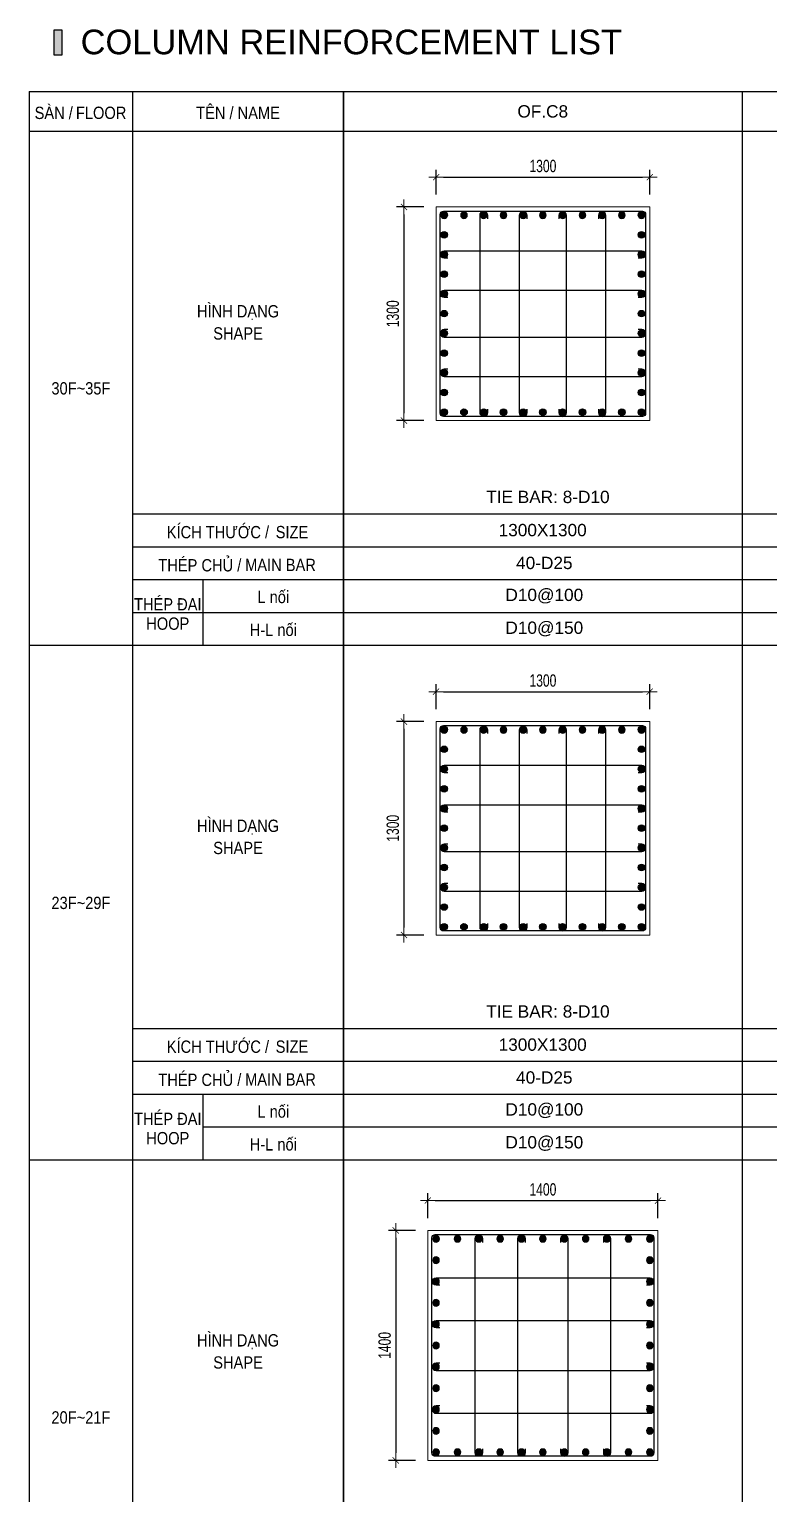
# Model space of a CAD drawing. Header units: millimetres. Extents: x 61878 to 380960, y -19809 to 191918.
# Drawn here: x 363365 to 367864, y 93668 to 102584 of the extents above; entities that cross this region are included whole.
import ezdxf
from ezdxf.enums import TextEntityAlignment as Align

# ---------------------------------------------------------------- set-up
doc = ezdxf.new("R2010")
doc.units = ezdxf.units.MM
doc.linetypes.add('CENTER2', pattern=[1.125, 0.75, -0.125, 0.125, -0.125])
doc.layers.get('Defpoints').update_dxf_attribs({"color": 151, "lineweight": 9})
for name, color, linetype in [('2', 2, 'Continuous'), ('CEN', 1, 'CENTER2'), ('STL', 3, 'Continuous'), ('TIT1', 3, 'Continuous'), ('TXT', 3, 'Continuous')]:
    doc.layers.add(name, color=color, linetype=linetype)
for name, color, linetype, lineweight in [('NDC_S_CONTINUOUS', 3, 'Continuous', 20), ('NDC_S_DIM', 1, 'Continuous', 15), ('NDC_S_VN TEXT', 7, 'Continuous', 20)]:
    doc.layers.add(name, color=color, linetype=linetype, lineweight=lineweight)
doc.styles.add('ARIAL', font='arial.ttf', dxfattribs={"width": 0.8})
doc.styles.add('NDC_ARIAL', font='arial.ttf', dxfattribs={"width": 0.85})
doc.styles.add('NDC_DIM', font='', dxfattribs={"width": 0.75})
doc.styles.get('NDC_DIM').set_extended_font_data('Dotum')
doc.dimstyles.new('NDC_dim_30', dxfattribs={"dimscale": 30, "dimtxt": 2.5, "dimasz": 1.5, "dimexe": 1.5, "dimexo": 2.5, "dimgap": 1, "dimtad": 1, "dimdec": 0, "dimzin": 0, "dimdsep": 46, "dimtxsty": 'NDC_DIM', "dimblk": 'DIMMARK', "dimcen": 0.09, "dimdle": 1.2, "dimclrd": 1, "dimclre": 1, "dimclrt": 3, "dimadec": 0, "dimazin": 0, "dimtfac": 1, "dimtdec": 0, "dimtix": 1, "dimtofl": 0, "dimtmove": 0, "dimatfit": 3, "dimfxl": 8, "dimfxlon": 1, "dimtolj": 1, "dimtzin": 0, "dimarcsym": 0})

# ---------------------------------------------------------------- blocks, each defined once
blk = doc.blocks.new('DIMMARK')
at = {"layer": 'NDC_S_DIM', "color": 1}
blk.add_line((-1.5, 0), (1, 0), dxfattribs=at)
at = {"layer": 'NDC_S_DIM', "color": 2, "const_width": 0.1}
blk.add_lwpolyline([(-0.42, -0.42), (0.42, 0.42)], dxfattribs=at)
blk = doc.blocks.new('*D1479')
at = {"layer": 'Defpoints', "color": 0, "ltscale": 40, "transparency": 16777216}
for p in [(367190, 95452.8), (365790, 95271.2), (367190, 95271.2)]:
    blk.add_point(p, dxfattribs=at)
at = {"layer": 'NDC_S_DIM', "color": 1, "lineweight": -2, "ltscale": 40, "transparency": 16777216}
for p, q in [((365790, 95346.2), (365790, 95497.8)), ((367190, 95346.2), (367190, 95497.8)), ((365835, 95452.8), (367145, 95452.8))]:
    blk.add_line(p, q, dxfattribs=at)
at = {"layer": 'NDC_S_DIM', "color": 1, "lineweight": -2, "ltscale": 40, "transparency": 16777216, "xscale": 45, "yscale": 45, "zscale": 45, "rotation": 180}
blk.add_blockref('DIMMARK', (365790, 95452.8), dxfattribs=at)
at = {"layer": 'NDC_S_DIM', "color": 1, "lineweight": -2, "ltscale": 40, "transparency": 16777216, "xscale": 45, "yscale": 45, "zscale": 45}
blk.add_blockref('DIMMARK', (367190, 95452.8), dxfattribs=at)
at = {"layer": 'NDC_S_DIM', "color": 3, "ltscale": 40, "transparency": 16777216, "insert": (366490, 95520.4), "char_height": 75, "attachment_point": 5, "style": 'NDC_DIM'}
blk.add_mtext('\\A1;1400', dxfattribs=at)
blk = doc.blocks.new('*D1480')
at = {"layer": 'Defpoints', "color": 0, "ltscale": 40, "transparency": 16777216}
for p in [(365790, 95271.2), (365594.6, 93871.2), (365790, 93871.2)]:
    blk.add_point(p, dxfattribs=at)
at = {"layer": 'NDC_S_DIM', "color": 1, "lineweight": -2, "ltscale": 40, "transparency": 16777216}
for p, q in [((365715, 95271.2), (365549.6, 95271.2)), ((365594.6, 95226.2), (365594.6, 93916.2)), ((365715, 93871.2), (365549.6, 93871.2))]:
    blk.add_line(p, q, dxfattribs=at)
at = {"layer": 'NDC_S_DIM', "color": 1, "lineweight": -2, "ltscale": 40, "transparency": 16777216, "xscale": 45, "yscale": 45, "zscale": 45}
for p, rotation in [((365594.6, 95271.2), 90), ((365594.6, 93871.2), 270)]:
    blk.add_blockref('DIMMARK', p, dxfattribs=dict(at, rotation=rotation))
at = {"layer": 'NDC_S_DIM', "color": 3, "ltscale": 40, "transparency": 16777216, "insert": (365527.1, 94571.2), "char_height": 75, "attachment_point": 5, "rotation": 90, "style": 'NDC_DIM'}
blk.add_mtext('\\A1;1400', dxfattribs=at)
blk = doc.blocks.new('8')
at = {"layer": '2'}
blk.add_hatch(color=256, dxfattribs=at).paths.add_polyline_path([(20, 0, 0.386127), (1.9, 19.9), (-1.9, 19.9, 0.386127), (-20, 0, 1)])
blk.add_circle((0, 0), 20, dxfattribs=at)
blk = doc.blocks.new('5')
at = {"layer": 'CEN', "rotation": 180}
blk.add_blockref('8', (0, 0), dxfattribs=at)
blk = doc.blocks.new('*U1455')
at = {"layer": 'STL', "xscale": -1, "rotation": 270}
blk.add_blockref('5', (0, 0), dxfattribs=at)
blk = doc.blocks.new('*U1456')
at = {"layer": 'NDC_S_DIM', "color": 0, "linetype": 'ByBlock', "lineweight": -2, "transparency": 16777216}
for p in [(306343.8, 79984.3), (306473.8, 79984.3), (306603.8, 79984.3), (306733.9, 79984.3), (306863.9, 79984.3), (306994, 79984.3), (307124, 79984.3), (307254.1, 79984.3), (307384.1, 79984.3), (307514.2, 79984.3), (307644.2, 79984.3)]:
    blk.add_blockref('*U1455', p, dxfattribs=at)
blk = doc.blocks.new('*U1457')
at = {"layer": 'STL', "xscale": -1, "rotation": 270}
blk.add_blockref('5', (0, 0), dxfattribs=at)
blk = doc.blocks.new('*U1458')
at = {"layer": 'NDC_S_DIM', "color": 0, "linetype": 'ByBlock', "lineweight": -2, "transparency": 16777216}
for p in [(306343.8, 79984.3), (306473.8, 79984.3), (306603.8, 79984.3), (306733.9, 79984.3), (306863.9, 79984.3), (306994, 79984.3), (307124, 79984.3), (307254.1, 79984.3), (307384.1, 79984.3), (307514.2, 79984.3), (307644.2, 79984.3)]:
    blk.add_blockref('*U1457', p, dxfattribs=at)
blk = doc.blocks.new('*U1459')
at = {"layer": 'STL', "xscale": -1, "rotation": 270}
blk.add_blockref('5', (0, 0), dxfattribs=at)
blk = doc.blocks.new('*U1460')
at = {"layer": 'NDC_S_DIM', "color": 0, "linetype": 'ByBlock', "lineweight": -2, "transparency": 16777216}
for p in [(306343.8, 79984.3), (306473.8, 79984.3), (306603.8, 79984.3), (306733.9, 79984.3), (306863.9, 79984.3), (306994, 79984.3), (307124, 79984.3), (307254.1, 79984.3), (307384.1, 79984.3), (307514.2, 79984.3), (307644.2, 79984.3)]:
    blk.add_blockref('*U1459', p, dxfattribs=at)
blk = doc.blocks.new('*U1461')
at = {"layer": 'STL', "xscale": -1, "rotation": 270}
blk.add_blockref('5', (0, 0), dxfattribs=at)
blk = doc.blocks.new('*U1462')
at = {"layer": 'NDC_S_DIM', "color": 0, "linetype": 'ByBlock', "lineweight": -2, "transparency": 16777216}
for p in [(306343.8, 79984.3), (306473.8, 79984.3), (306603.8, 79984.3), (306733.9, 79984.3), (306863.9, 79984.3), (306994, 79984.3), (307124, 79984.3), (307254.1, 79984.3), (307384.1, 79984.3), (307514.2, 79984.3), (307644.2, 79984.3)]:
    blk.add_blockref('*U1461', p, dxfattribs=at)
blk = doc.blocks.new('*D1475')
at = {"layer": 'Defpoints', "color": 0, "ltscale": 40, "transparency": 16777216}
for p in [(367140, 98551.2), (365840, 98369.6), (367140, 98369.6)]:
    blk.add_point(p, dxfattribs=at)
at = {"layer": 'NDC_S_DIM', "color": 1, "lineweight": -2, "ltscale": 40, "transparency": 16777216}
for p, q in [((365840, 98444.6), (365840, 98596.2)), ((365885, 98551.2), (367095, 98551.2)), ((367140, 98444.6), (367140, 98596.2))]:
    blk.add_line(p, q, dxfattribs=at)
at = {"layer": 'NDC_S_DIM', "color": 1, "lineweight": -2, "ltscale": 40, "transparency": 16777216, "xscale": 45, "yscale": 45, "zscale": 45, "rotation": 180}
blk.add_blockref('DIMMARK', (365840, 98551.2), dxfattribs=at)
at = {"layer": 'NDC_S_DIM', "color": 1, "lineweight": -2, "ltscale": 40, "transparency": 16777216, "xscale": 45, "yscale": 45, "zscale": 45}
blk.add_blockref('DIMMARK', (367140, 98551.2), dxfattribs=at)
at = {"layer": 'NDC_S_DIM', "color": 3, "ltscale": 40, "transparency": 16777216, "insert": (366490, 98618.7), "char_height": 75, "attachment_point": 5, "style": 'NDC_DIM'}
blk.add_mtext('\\A1;1300', dxfattribs=at)
blk = doc.blocks.new('*D1476')
at = {"layer": 'Defpoints', "color": 0, "ltscale": 40, "transparency": 16777216}
for p in [(365840, 98369.6), (365644.6, 97069.6), (365840, 97069.6)]:
    blk.add_point(p, dxfattribs=at)
at = {"layer": 'NDC_S_DIM', "color": 1, "lineweight": -2, "ltscale": 40, "transparency": 16777216}
for p, q in [((365765, 98369.6), (365599.6, 98369.6)), ((365644.6, 98324.6), (365644.6, 97114.6)), ((365765, 97069.6), (365599.6, 97069.6))]:
    blk.add_line(p, q, dxfattribs=at)
at = {"layer": 'NDC_S_DIM', "color": 1, "lineweight": -2, "ltscale": 40, "transparency": 16777216, "xscale": 45, "yscale": 45, "zscale": 45}
for p, rotation in [((365644.6, 98369.6), 90), ((365644.6, 97069.6), 270)]:
    blk.add_blockref('DIMMARK', p, dxfattribs=dict(at, rotation=rotation))
at = {"layer": 'NDC_S_DIM', "color": 3, "ltscale": 40, "transparency": 16777216, "insert": (365577.1, 97719.6), "char_height": 75, "attachment_point": 5, "rotation": 90, "style": 'NDC_DIM'}
blk.add_mtext('\\A1;1300', dxfattribs=at)
blk = doc.blocks.new('*U1435')
at = {"layer": 'STL', "xscale": -1, "rotation": 270}
blk.add_blockref('5', (0, 0), dxfattribs=at)
blk = doc.blocks.new('*U1436')
at = {"layer": 'NDC_S_DIM', "color": 0, "linetype": 'ByBlock', "lineweight": -2, "transparency": 16777216}
for p in [(308919.8, 95186.4), (309039.9, 95186.4), (309159.9, 95186.4), (309280, 95186.4), (309400, 95186.4), (309520.1, 95186.4), (309640.1, 95186.4), (309760.2, 95186.4), (309880.2, 95186.4), (310000.3, 95186.4), (310120.3, 95186.4)]:
    blk.add_blockref('*U1435', p, dxfattribs=at)
blk = doc.blocks.new('*U1437')
at = {"layer": 'STL', "xscale": -1, "rotation": 270}
blk.add_blockref('5', (0, 0), dxfattribs=at)
blk = doc.blocks.new('*U1438')
at = {"layer": 'NDC_S_DIM', "color": 0, "linetype": 'ByBlock', "lineweight": -2, "transparency": 16777216}
for p in [(308919.8, 95186.4), (309039.9, 95186.4), (309159.9, 95186.4), (309280, 95186.4), (309400, 95186.4), (309520.1, 95186.4), (309640.1, 95186.4), (309760.2, 95186.4), (309880.2, 95186.4), (310000.3, 95186.4), (310120.3, 95186.4)]:
    blk.add_blockref('*U1437', p, dxfattribs=at)
blk = doc.blocks.new('*U1451')
at = {"layer": 'STL', "xscale": -1, "rotation": 270}
blk.add_blockref('5', (0, 0), dxfattribs=at)
blk = doc.blocks.new('*U1452')
at = {"layer": 'NDC_S_DIM', "color": 0, "linetype": 'ByBlock', "lineweight": -2, "transparency": 16777216}
for p in [(308919.8, 95186.4), (309039.9, 95186.4), (309159.9, 95186.4), (309280, 95186.4), (309400, 95186.4), (309520.1, 95186.4), (309640.1, 95186.4), (309760.2, 95186.4), (309880.2, 95186.4), (310000.3, 95186.4), (310120.3, 95186.4)]:
    blk.add_blockref('*U1451', p, dxfattribs=at)
blk = doc.blocks.new('*U1453')
at = {"layer": 'STL', "xscale": -1, "rotation": 270}
blk.add_blockref('5', (0, 0), dxfattribs=at)
blk = doc.blocks.new('*U1454')
at = {"layer": 'NDC_S_DIM', "color": 0, "linetype": 'ByBlock', "lineweight": -2, "transparency": 16777216}
for p in [(308919.8, 95186.4), (309039.9, 95186.4), (309159.9, 95186.4), (309280, 95186.4), (309400, 95186.4), (309520.1, 95186.4), (309640.1, 95186.4), (309760.2, 95186.4), (309880.2, 95186.4), (310000.3, 95186.4), (310120.3, 95186.4)]:
    blk.add_blockref('*U1453', p, dxfattribs=at)
blk = doc.blocks.new('*D1477')
at = {"layer": 'Defpoints', "color": 0, "ltscale": 40, "transparency": 16777216}
for p in [(367140, 101683.9), (365840, 101502.3), (367140, 101502.3)]:
    blk.add_point(p, dxfattribs=at)
at = {"layer": 'NDC_S_DIM', "color": 1, "lineweight": -2, "ltscale": 40, "transparency": 16777216}
for p, q in [((365840, 101577.3), (365840, 101728.9)), ((365885, 101683.9), (367095, 101683.9)), ((367140, 101577.3), (367140, 101728.9))]:
    blk.add_line(p, q, dxfattribs=at)
at = {"layer": 'NDC_S_DIM', "color": 1, "lineweight": -2, "ltscale": 40, "transparency": 16777216, "xscale": 45, "yscale": 45, "zscale": 45, "rotation": 180}
blk.add_blockref('DIMMARK', (365840, 101683.9), dxfattribs=at)
at = {"layer": 'NDC_S_DIM', "color": 1, "lineweight": -2, "ltscale": 40, "transparency": 16777216, "xscale": 45, "yscale": 45, "zscale": 45}
blk.add_blockref('DIMMARK', (367140, 101683.9), dxfattribs=at)
at = {"layer": 'NDC_S_DIM', "color": 3, "ltscale": 40, "transparency": 16777216, "insert": (366490, 101751.4), "char_height": 75, "attachment_point": 5, "style": 'NDC_DIM'}
blk.add_mtext('\\A1;1300', dxfattribs=at)
blk = doc.blocks.new('*D1478')
at = {"layer": 'Defpoints', "color": 0, "ltscale": 40, "transparency": 16777216}
for p in [(365840, 101502.3), (365644.6, 100202.3), (365840, 100202.3)]:
    blk.add_point(p, dxfattribs=at)
at = {"layer": 'NDC_S_DIM', "color": 1, "lineweight": -2, "ltscale": 40, "transparency": 16777216}
for p, q in [((365765, 101502.3), (365599.6, 101502.3)), ((365644.6, 101457.3), (365644.6, 100247.3)), ((365765, 100202.3), (365599.6, 100202.3))]:
    blk.add_line(p, q, dxfattribs=at)
at = {"layer": 'NDC_S_DIM', "color": 1, "lineweight": -2, "ltscale": 40, "transparency": 16777216, "xscale": 45, "yscale": 45, "zscale": 45}
for p, rotation in [((365644.6, 101502.3), 90), ((365644.6, 100202.3), 270)]:
    blk.add_blockref('DIMMARK', p, dxfattribs=dict(at, rotation=rotation))
at = {"layer": 'NDC_S_DIM', "color": 3, "ltscale": 40, "transparency": 16777216, "insert": (365577.1, 100852.3), "char_height": 75, "attachment_point": 5, "rotation": 90, "style": 'NDC_DIM'}
blk.add_mtext('\\A1;1300', dxfattribs=at)
blk = doc.blocks.new('*U1443')
at = {"layer": 'STL', "xscale": -1, "rotation": 270}
blk.add_blockref('5', (0, 0), dxfattribs=at)
blk = doc.blocks.new('*U1444')
at = {"layer": 'NDC_S_DIM', "color": 0, "linetype": 'ByBlock', "lineweight": -2, "transparency": 16777216}
for p in [(308919.8, 95186.4), (309039.9, 95186.4), (309159.9, 95186.4), (309280, 95186.4), (309400, 95186.4), (309520.1, 95186.4), (309640.1, 95186.4), (309760.2, 95186.4), (309880.2, 95186.4), (310000.3, 95186.4), (310120.3, 95186.4)]:
    blk.add_blockref('*U1443', p, dxfattribs=at)
blk = doc.blocks.new('*U1445')
at = {"layer": 'STL', "xscale": -1, "rotation": 270}
blk.add_blockref('5', (0, 0), dxfattribs=at)
blk = doc.blocks.new('*U1446')
at = {"layer": 'NDC_S_DIM', "color": 0, "linetype": 'ByBlock', "lineweight": -2, "transparency": 16777216}
for p in [(308919.8, 95186.4), (309039.9, 95186.4), (309159.9, 95186.4), (309280, 95186.4), (309400, 95186.4), (309520.1, 95186.4), (309640.1, 95186.4), (309760.2, 95186.4), (309880.2, 95186.4), (310000.3, 95186.4), (310120.3, 95186.4)]:
    blk.add_blockref('*U1445', p, dxfattribs=at)
blk = doc.blocks.new('*U1447')
at = {"layer": 'STL', "xscale": -1, "rotation": 270}
blk.add_blockref('5', (0, 0), dxfattribs=at)
blk = doc.blocks.new('*U1448')
at = {"layer": 'NDC_S_DIM', "color": 0, "linetype": 'ByBlock', "lineweight": -2, "transparency": 16777216}
for p in [(308919.8, 95186.4), (309039.9, 95186.4), (309159.9, 95186.4), (309280, 95186.4), (309400, 95186.4), (309520.1, 95186.4), (309640.1, 95186.4), (309760.2, 95186.4), (309880.2, 95186.4), (310000.3, 95186.4), (310120.3, 95186.4)]:
    blk.add_blockref('*U1447', p, dxfattribs=at)
blk = doc.blocks.new('*U1449')
at = {"layer": 'STL', "xscale": -1, "rotation": 270}
blk.add_blockref('5', (0, 0), dxfattribs=at)
blk = doc.blocks.new('*U1450')
at = {"layer": 'NDC_S_DIM', "color": 0, "linetype": 'ByBlock', "lineweight": -2, "transparency": 16777216}
for p in [(308919.8, 95186.4), (309039.9, 95186.4), (309159.9, 95186.4), (309280, 95186.4), (309400, 95186.4), (309520.1, 95186.4), (309640.1, 95186.4), (309760.2, 95186.4), (309880.2, 95186.4), (310000.3, 95186.4), (310120.3, 95186.4)]:
    blk.add_blockref('*U1449', p, dxfattribs=at)

msp = doc.modelspace()

# ---------------------------------------------------------------- hatches: boundary and pattern name
at = {"layer": 'TXT'}
msp.add_hatch(color=7, dxfattribs=at).paths.add_polyline_path([(363565.1, 102429.5), (363565.1, 102579.5), (363515.1, 102579.5), (363515.1, 102429.5)])

# ---------------------------------------------------------------- linework, layer by layer
at = {"layer": '2', "lineweight": -2, "ltscale": 1000}
for points in [[(367115, 101457.3), (367115, 100247.3, -0.414214), (367095, 100227.3), (365885, 100227.3, -0.414214), (365865, 100247.3), (365865, 101457.3, -0.414214), (365885, 101477.3), (367095, 101477.3, -0.414214)], [(367115, 98324.6), (367115, 97114.6, -0.414214), (367095, 97094.6), (365885, 97094.6, -0.414214), (365865, 97114.6), (365865, 98324.6, -0.414214), (365885, 98344.6), (367095, 98344.6, -0.414214)], [(367165, 95226.2), (367165, 93916.2, -0.414214), (367145, 93896.2), (365835, 93896.2, -0.414214), (365815, 93916.2), (365815, 95226.2, -0.414214), (365835, 95246.2), (367145, 95246.2, -0.414214)]]:
    msp.add_lwpolyline(points, format="xyb", close=True, dxfattribs=at)
at = {"layer": '2'}
for points in [[(366152.4, 100271.9), (366152.4, 100249.8, -1), (366107.4, 100249.8), (366107.4, 101451.8, -1), (366152.4, 101451.8), (366152.4, 101429.6)], [(366392.5, 100271.9), (366392.5, 100249.8, -1), (366347.4, 100249.8), (366347.4, 101451.8, -1), (366392.5, 101451.8), (366392.5, 101429.6)], [(366587.5, 100271.9), (366587.5, 100249.8, 1), (366632.6, 100249.8), (366632.6, 101451.8, 1), (366587.5, 101451.8), (366587.5, 101429.6)], [(366827.6, 100271.9), (366827.6, 100249.8, 1), (366872.6, 100249.8), (366872.6, 101451.8, 1), (366827.6, 101451.8), (366827.6, 101429.6)], [(365911.9, 101190.6), (365889.8, 101190.6, -1), (365889.8, 101235.7), (367091.8, 101235.7, -1), (367091.8, 101190.6), (367069.7, 101190.6)], [(365911.9, 100950.6), (365889.8, 100950.6, -1), (365889.8, 100995.6), (367091.8, 100995.6, -1), (367091.8, 100950.6), (367069.7, 100950.6)], [(365911.9, 100755.5), (365889.8, 100755.5, 1), (365889.8, 100710.5), (367091.8, 100710.5, 1), (367091.8, 100755.5), (367069.7, 100755.5)], [(365911.9, 100515.4), (365889.8, 100515.4, 1), (365889.8, 100470.4), (367091.8, 100470.4, 1), (367091.8, 100515.4), (367069.7, 100515.4)], [(366152.4, 97139.2), (366152.4, 97117.1, -1), (366107.4, 97117.1), (366107.4, 98319.1, -1), (366152.4, 98319.1), (366152.4, 98296.9)], [(366392.5, 97139.2), (366392.5, 97117.1, -1), (366347.4, 97117.1), (366347.4, 98319.1, -1), (366392.5, 98319.1), (366392.5, 98296.9)], [(366587.5, 97139.2), (366587.5, 97117.1, 1), (366632.6, 97117.1), (366632.6, 98319.1, 1), (366587.5, 98319.1), (366587.5, 98296.9)], [(366827.6, 97139.2), (366827.6, 97117.1, 1), (366872.6, 97117.1), (366872.6, 98319.1, 1), (366827.6, 98319.1), (366827.6, 98296.9)], [(365911.9, 98057.9), (365889.8, 98057.9, -1), (365889.8, 98103), (367091.8, 98103, -1), (367091.8, 98057.9), (367069.7, 98057.9)], [(365911.9, 97817.9), (365889.8, 97817.9, -1), (365889.8, 97862.9), (367091.8, 97862.9, -1), (367091.8, 97817.9), (367069.7, 97817.9)], [(365911.9, 97622.8), (365889.8, 97622.8, 1), (365889.8, 97577.8), (367091.8, 97577.8, 1), (367091.8, 97622.8), (367069.7, 97622.8)], [(365911.9, 97382.7), (365889.8, 97382.7, 1), (365889.8, 97337.7), (367091.8, 97337.7, 1), (367091.8, 97382.7), (367069.7, 97382.7)], [(366122.4, 93940.9), (366122.4, 93918.7, -1), (366077.4, 93918.7), (366077.4, 95220.7, -1), (366122.4, 95220.7), (366122.4, 95198.6)], [(366382.5, 93940.9), (366382.5, 93918.7, -1), (366337.4, 93918.7), (366337.4, 95220.7, -1), (366382.5, 95220.7), (366382.5, 95198.6)], [(366597.5, 93940.9), (366597.5, 93918.7, 1), (366642.6, 93918.7), (366642.6, 95220.7, 1), (366597.5, 95220.7), (366597.5, 95198.6)], [(366857.6, 93940.9), (366857.6, 93918.7, 1), (366902.6, 93918.7), (366902.6, 95220.7, 1), (366857.6, 95220.7), (366857.6, 95198.6)], [(365861.9, 94938.1), (365839.8, 94938.1, -1), (365839.8, 94983.1), (367141.8, 94983.1, -1), (367141.8, 94938.1), (367119.7, 94938.1)], [(365861.9, 94678), (365839.8, 94678, -1), (365839.8, 94723), (367141.8, 94723, -1), (367141.8, 94678), (367119.7, 94678)], [(365861.9, 94463), (365839.8, 94463, 1), (365839.8, 94417.9), (367141.8, 94417.9, 1), (367141.8, 94463), (367119.7, 94463)], [(365861.9, 94202.9), (365839.8, 94202.9, 1), (365839.8, 94157.8), (367141.8, 94157.8, 1), (367141.8, 94202.9), (367119.7, 94202.9)]]:
    msp.add_lwpolyline(points, format="xyb", dxfattribs=at)
at = {"layer": 'NDC_S_CONTINUOUS', "ltscale": 70}
for points in [[(367140, 101502.3), (367140, 100202.3), (365840, 100202.3), (365840, 101502.3), (367140, 101502.3)], [(367140, 98369.6), (367140, 97069.6), (365840, 97069.6), (365840, 98369.6), (367140, 98369.6)], [(367190, 95271.2), (367190, 93871.2), (365790, 93871.2), (365790, 95271.2), (367190, 95271.2)]]:
    msp.add_lwpolyline(points, dxfattribs=at)
at = {"layer": 'TIT1', "color": 2}
for p, q in [((363365.1, 102204.5), (365277, 102204.5)), ((365277, 102204.5), (378857.4, 102204.5))]:
    msp.add_line(p, q, dxfattribs=at)
at = {"layer": 'TIT1'}
for p, q in [((363365.1, 102204.5), (363365.1, 86304.5)), ((363993, 102204.5), (363993, 86304.5)), ((365276.9, 86304.5), (365277, 102204.5)), ((365277, 102204.5), (365277, 86304.5)), ((367703, 102204.5), (367703, 86304.5)), ((367703, 102204.5), (367703, 86304.5)), ((363365.1, 101964.5), (365277, 101964.5)), ((365277, 101964.5), (378857.4, 101964.5)), ((365277, 98831.8), (363365.1, 98831.8)), ((378857.4, 98831.8), (365277, 98831.8)), ((365277, 95699.1), (363365.1, 95699.1)), ((378857.4, 95699.1), (365277, 95699.1))]:
    msp.add_line(p, q, dxfattribs=at)
at = {"layer": 'TIT1', "color": 8}
for p, q in [((365277, 99631.8), (363993, 99631.8)), ((378857.4, 99631.8), (365277, 99631.8)), ((365277, 99431.8), (363993, 99431.8)), ((378857.4, 99431.8), (365277, 99431.8)), ((365277, 99231.8), (363993, 99231.8)), ((364422.2, 98831.8), (364422.2, 99231.8)), ((378857.4, 99231.8), (365277, 99231.8)), ((365277, 99031.8), (363993, 99031.8)), ((378857.4, 99031.8), (365277, 99031.8)), ((365277, 96499.1), (363993, 96499.1)), ((378857.4, 96499.1), (365277, 96499.1)), ((365277, 96299.1), (363993, 96299.1)), ((378857.4, 96299.1), (365277, 96299.1)), ((365277, 96099.1), (363993, 96099.1)), ((364422.2, 95699.1), (364422.2, 96099.1)), ((378857.4, 96099.1), (365277, 96099.1)), ((365277, 95899.1), (364422.2, 95899.1)), ((378857.4, 95899.1), (365277, 95899.1))]:
    msp.add_line(p, q, dxfattribs=at)
at = {"layer": 'TXT', "color": 7}
msp.add_lwpolyline([(363565.1, 102429.5), (363565.1, 102579.5), (363515.1, 102579.5), (363515.1, 102429.5)], close=True, dxfattribs=at)
msp.add_lwpolyline([(363565.1, 102429.5), (363565.1, 102579.5), (363515.1, 102579.5), (363515.1, 102429.5)], close=True, dxfattribs=at)

# ---------------------------------------------------------------- block references
at = {"layer": 'NDC_S_DIM', "xscale": -1}
for name, p, rotation in [('*U1448', (270703.4, -208667.1), 270), ('*U1450', (271903.8, -208667.1), 270), ('*U1446', (56969.9, 195439.2), 180), ('*U1452', (270703.4, -211799.8), 270), ('*U1454', (271903.8, -211799.8), 270), ('*U1438', (56969.9, 192306.5), 180)]:
    msp.add_blockref(name, p, dxfattribs=dict(at, rotation=rotation))
at = {"layer": 'NDC_S_DIM'}
for name, p in [('*U1444', (56969.9, 6265.4)), ('*U1436', (56969.9, 3132.7)), ('*U1456', (59496, 15236.5)), ('*U1458', (59496, 13936))]:
    msp.add_blockref(name, p, dxfattribs=at)
at = {"layer": 'NDC_S_DIM', "rotation": 90}
for name, p in [('*U1460', (445824, -212423.5)), ('*U1462', (447124.5, -212423.5))]:
    msp.add_blockref(name, p, dxfattribs=at)

# ---------------------------------------------------------------- texts
at = {"layer": 'NDC_S_VN TEXT', "style": 'NDC_ARIAL', "width": 0.85}
for s, p in [('SÀN /', (363513.7, 102084.5)), ('HÌNH DẠNG', (364635, 100868.9)), ('KÍCH THƯỚC /', (364512.6, 99531.8)), ('THÉP CHỦ /', (364402.5, 99331.8)), ('THÉP ĐAI', (364207.7, 99092.9)), ('HÌNH DẠNG', (364635, 97736.2)), ('KÍCH THƯỚC /', (364512.6, 96399.1)), ('THÉP CHỦ /', (364402.5, 96199.1)), ('THÉP ĐAI', (364207.7, 95960.2)), ('HÌNH DẠNG', (364635, 94603.5))]:
    msp.add_text(s, height=75, dxfattribs=at).set_placement(p, align=Align.MIDDLE)
at = {"layer": 'TIT1', "style": 'NDC_ARIAL', "width": 0.85}
for s, p in [('FLOOR', (363802.2, 102075.7)), ('TÊN / NAME', (364635, 102084.5)), ('SHAPE', (364635, 100732.6)), ('30F~35F', (363679.1, 100398.2)), ('SIZE', (364963.1, 99523)), ('MAIN BAR', (364893.4, 99323)), ('L nối', (364849.6, 99131.8)), ('HOOP', (364207.7, 98965.6)), ('H-L nối', (364849.6, 98931.8)), ('SHAPE', (364635, 97599.9)), ('23F~29F', (363679.1, 97265.5)), ('SIZE', (364963.1, 96390.3)), ('MAIN BAR', (364893.4, 96190.3)), ('L nối', (364849.6, 95999.1)), ('HOOP', (364207.7, 95832.9)), ('H-L nối', (364849.6, 95799.1)), ('SHAPE', (364635, 94467.2)), ('20F~21F', (363679.1, 94132.8))]:
    msp.add_text(s, height=75, dxfattribs=at).set_placement(p, align=Align.MIDDLE)
at = {"layer": 'TIT1', "color": 2, "style": 'NDC_ARIAL'}
msp.add_text('OF.C8', height=75, dxfattribs=at).set_placement((366489, 102084.5), align=Align.MIDDLE)
at = {"layer": 'TIT1', "style": 'NDC_ARIAL'}
for s, p in [('TIE BAR: 8-D10', (366520.3, 99737.1)), ('1300X1300', (366488.5, 99535.2)), ('40-D25', (366498.5, 99335.2)), ('D10@100', (366498.5, 99135.2)), ('D10@150', (366498.5, 98935.2)), ('TIE BAR: 8-D10', (366520.3, 96604.4)), ('1300X1300', (366488.5, 96402.5)), ('40-D25', (366498.5, 96202.5)), ('D10@100', (366498.5, 96002.5)), ('D10@150', (366498.5, 95802.5))]:
    msp.add_text(s, height=75, dxfattribs=at).set_placement(p, align=Align.MIDDLE)
at = {"layer": 'TXT', "color": 3, "style": 'ARIAL'}
msp.add_text('COLUMN REINFORCEMENT LIST', height=150, dxfattribs=at).set_placement((363677.3, 102431.9))

# ---------------------------------------------------------------- dimensions: what is measured, and where the dimension line sits
at = {"layer": 'NDC_S_DIM', "ltscale": 40}
for base, p1, p2, picture, middle in [((367140, 101683.9), (365840, 101502.3), (367140, 101502.3), '*D1477', (366490, 101751.4)), ((367140, 98551.2), (365840, 98369.6), (367140, 98369.6), '*D1475', (366490, 98618.7)), ((367190, 95452.8), (365790, 95271.2), (367190, 95271.2), '*D1479', (366490, 95520.4))]:
    dim = msp.add_linear_dim(base=base, p1=p1, p2=p2, dimstyle='NDC_dim_30', dxfattribs=at)
    dim.commit()
    dim.dimension.update_dxf_attribs({"geometry": picture, "text_midpoint": middle})
for base, p1, p2, picture, middle in [((365644.6, 100202.3), (365840, 101502.3), (365840, 100202.3), '*D1478', (365577.1, 100852.3)), ((365644.6, 97069.6), (365840, 98369.6), (365840, 97069.6), '*D1476', (365577.1, 97719.6)), ((365594.6, 93871.2), (365790, 95271.2), (365790, 93871.2), '*D1480', (365527.1, 94571.2))]:
    dim = msp.add_linear_dim(base=base, p1=p1, p2=p2, angle=90, dimstyle='NDC_dim_30', dxfattribs=at)
    dim.commit()
    dim.dimension.update_dxf_attribs({"geometry": picture, "text_midpoint": middle})

doc.saveas('drawing.dxf')
